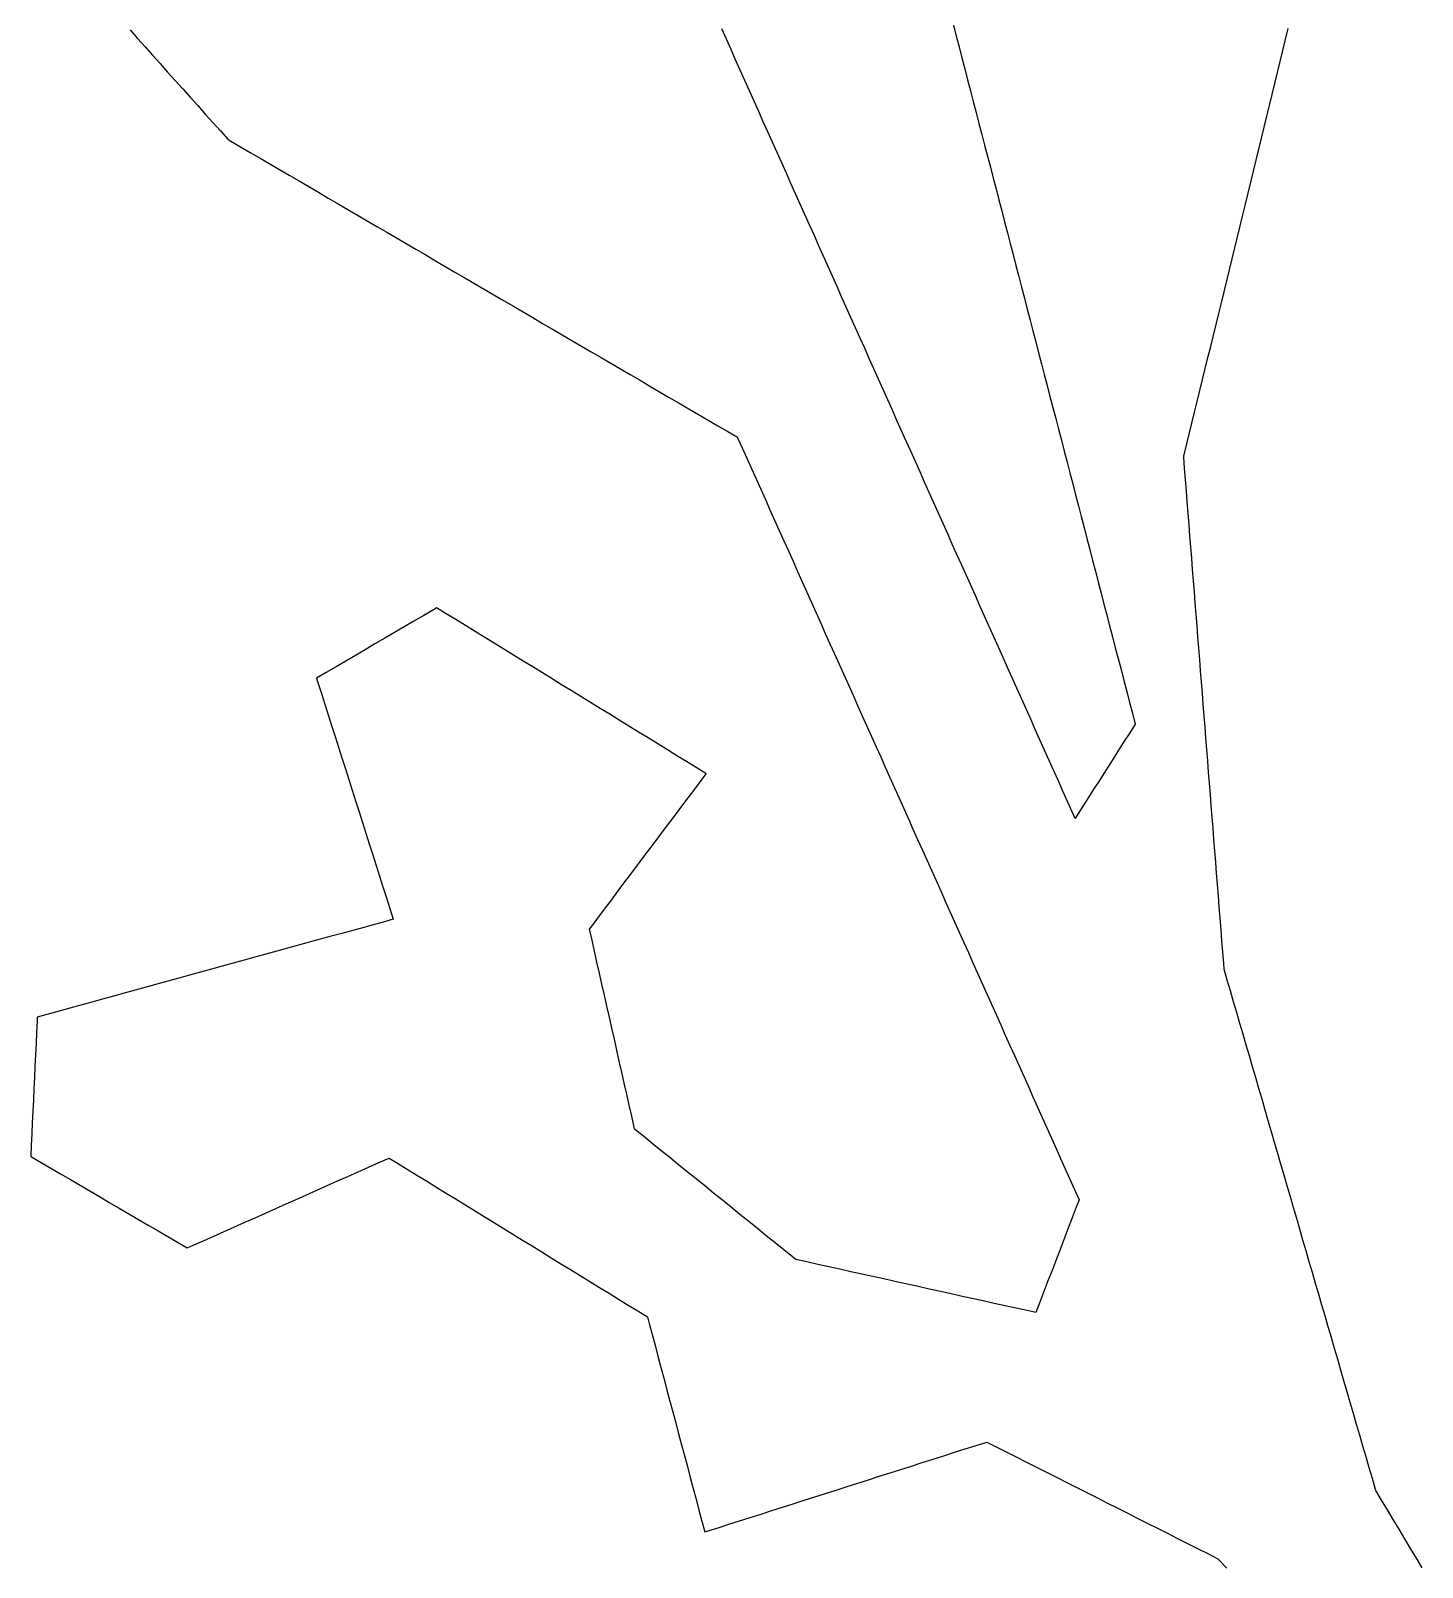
# Model space of a CAD drawing. Header units: millimetres. Extents: x 230 to 3347, y 514 to 5196.
# Drawn here: x 959.3 to 1082.6, y 4398.1 to 4534.2 of the extents above; entities that cross this region are included whole.
import ezdxf

# ---------------------------------------------------------------- set-up
doc = ezdxf.new("R2010")
doc.units = ezdxf.units.MM
doc.layers.add('ALL_ISLANDS', color=7, linetype='Continuous')
doc.layers.add('OUTLINE_ISLAND_01', color=7, linetype='Continuous')

msp = doc.modelspace()

# ---------------------------------------------------------------- linework, layer by layer
at = {"layer": 'ALL_ISLANDS'}
for points in [[(968.1101, 4534.2683), (968.7768, 4533.523), (969.4435, 4532.7777), (970.1102, 4532.0324), (970.7769, 4531.2871), (971.4436, 4530.5418), (972.1103, 4529.7964), (972.777, 4529.0511), (973.4437, 4528.3058), (974.1104, 4527.5605), (974.7772, 4526.8152), (975.4439, 4526.0698), (976.1106, 4525.3245), (976.7773, 4524.5792), (977.041, 4524.425), (977.9043, 4523.9202), (978.7675, 4523.4154), (979.6307, 4522.9106), (980.494, 4522.4058), (981.3572, 4521.901), (982.2205, 4521.3962), (983.0837, 4520.8914), (983.9469, 4520.3866), (984.8102, 4519.8819), (985.6734, 4519.3771), (986.5367, 4518.8723), (987.3999, 4518.3675), (988.2632, 4517.8627), (989.1264, 4517.3579), (989.9896, 4516.8531), (990.8529, 4516.3483), (991.7161, 4515.8435), (992.5794, 4515.3387), (993.4426, 4514.8339), (994.3058, 4514.3292), (995.1691, 4513.8244), (996.0323, 4513.3196), (996.8956, 4512.8148), (997.7588, 4512.31), (998.6221, 4511.8052), (999.4853, 4511.3004), (1000.3485, 4510.7956), (1001.2118, 4510.2908), (1002.075, 4509.786), (1002.9383, 4509.2812), (1003.8015, 4508.7765), (1004.6647, 4508.2717), (1005.528, 4507.7669), (1006.3912, 4507.2621), (1007.2545, 4506.7573), (1008.1177, 4506.2525), (1008.981, 4505.7477), (1009.8442, 4505.2429), (1010.7074, 4504.7381), (1011.5707, 4504.2333), (1012.4339, 4503.7286), (1013.2972, 4503.2238), (1014.1604, 4502.719), (1015.0237, 4502.2142), (1015.8869, 4501.7094), (1016.7501, 4501.2046), (1017.6134, 4500.6998), (1018.4766, 4500.195), (1019.3399, 4499.6902), (1020.2031, 4499.1854), (1021.0663, 4498.6806), (1021.9296, 4498.1759), (1021.9453, 4498.1408), (1022.3541, 4497.2282), (1022.763, 4496.3156), (1023.1718, 4495.403), (1023.5807, 4494.4904), (1023.9895, 4493.5778), (1024.3983, 4492.6652), (1024.8072, 4491.7526), (1025.216, 4490.84), (1025.6249, 4489.9274), (1026.0337, 4489.0148), (1026.4426, 4488.1022), (1026.8514, 4487.1896), (1027.2603, 4486.277), (1027.6691, 4485.3644), (1028.078, 4484.4518), (1028.4868, 4483.5392), (1028.8956, 4482.6266), (1029.3045, 4481.714), (1029.7133, 4480.8014), (1030.1222, 4479.8888), (1030.531, 4478.9762), (1030.9399, 4478.0636), (1031.3487, 4477.151), (1031.7576, 4476.2383), (1032.1664, 4475.3257), (1032.5752, 4474.4131), (1032.9841, 4473.5005), (1033.3929, 4472.5879), (1033.8018, 4471.6753), (1034.2106, 4470.7627), (1034.6195, 4469.8501), (1035.0283, 4468.9375), (1035.4372, 4468.0249), (1035.846, 4467.1123), (1036.2549, 4466.1997), (1036.6637, 4465.2871), (1037.0725, 4464.3745), (1037.4814, 4463.4619), (1037.8902, 4462.5493), (1038.2991, 4461.6367), (1038.7079, 4460.7241), (1039.1168, 4459.8115), (1039.5256, 4458.8989), (1039.9345, 4457.9863), (1040.3433, 4457.0737), (1040.7522, 4456.1611), (1041.161, 4455.2485), (1041.5698, 4454.3359), (1041.9787, 4453.4233), (1042.3875, 4452.5107), (1042.7964, 4451.598), (1043.2052, 4450.6854), (1043.6141, 4449.7728), (1044.0229, 4448.8602), (1044.4318, 4447.9476), (1044.8406, 4447.035), (1045.2495, 4446.1224), (1045.6583, 4445.2098), (1046.0671, 4444.2972), (1046.476, 4443.3846), (1046.8848, 4442.472), (1047.2937, 4441.5594), (1047.7025, 4440.6468), (1048.1114, 4439.7342), (1048.5202, 4438.8216), (1048.9291, 4437.909), (1049.3379, 4436.9964), (1049.7467, 4436.0838), (1050.1556, 4435.1712), (1050.5644, 4434.2586), (1050.9733, 4433.346), (1051.3821, 4432.4334), (1051.791, 4431.5208), (1052.1998, 4430.6082), (1051.9487, 4429.9539), (1051.5903, 4429.0204), (1051.232, 4428.0868), (1050.8736, 4427.1532), (1050.5152, 4426.2196), (1050.1569, 4425.286), (1049.7985, 4424.3524), (1049.4401, 4423.4189), (1049.0818, 4422.4853), (1048.7234, 4421.5517), (1048.365, 4420.6181), (1047.5905, 4420.7894), (1046.6141, 4421.0054), (1045.6377, 4421.2213), (1044.6613, 4421.4373), (1043.6849, 4421.6532), (1042.7085, 4421.8692), (1041.7321, 4422.0851), (1040.7557, 4422.3011), (1039.7793, 4422.517), (1038.8028, 4422.7329), (1037.8264, 4422.9489), (1036.85, 4423.1648), (1035.8736, 4423.3808), (1034.8972, 4423.5967), (1033.9208, 4423.8127), (1032.9444, 4424.0286), (1031.968, 4424.2446), (1030.9916, 4424.4605), (1030.0152, 4424.6765), (1029.0388, 4424.8924), (1028.0624, 4425.1084), (1027.086, 4425.3243), (1026.811, 4425.5469), (1026.0337, 4426.176), (1025.2563, 4426.8051), (1024.479, 4427.4342), (1023.7017, 4428.0633), (1022.9244, 4428.6924), (1022.1471, 4429.3215), (1021.3697, 4429.9506), (1020.5924, 4430.5797), (1019.8151, 4431.2088), (1019.0378, 4431.8379), (1018.2604, 4432.467), (1017.4831, 4433.0961), (1016.7058, 4433.7252), (1015.9285, 4434.3543), (1015.1511, 4434.9834), (1014.3738, 4435.6125), (1013.5965, 4436.2416), (1012.8192, 4436.8707), (1012.7807, 4437.0412), (1012.5608, 4438.0167), (1012.3409, 4438.9923), (1012.121, 4439.9678), (1011.901, 4440.9433), (1011.6811, 4441.9188), (1011.4612, 4442.8943), (1011.2413, 4443.8698), (1011.0213, 4444.8454), (1010.8014, 4445.8209), (1010.5815, 4446.7964), (1010.3616, 4447.7719), (1010.1416, 4448.7474), (1009.9217, 4449.7229), (1009.7018, 4450.6985), (1009.4819, 4451.674), (1009.2619, 4452.6495), (1009.042, 4453.625), (1008.8221, 4454.6005), (1008.9537, 4454.7758), (1009.5541, 4455.5755), (1010.1546, 4456.3751), (1010.755, 4457.1748), (1011.3555, 4457.9744), (1011.9559, 4458.7741), (1012.5564, 4459.5738), (1013.1568, 4460.3734), (1013.7573, 4461.1731), (1014.3577, 4461.9728), (1014.9582, 4462.7724), (1015.5586, 4463.5721), (1016.1591, 4464.3717), (1016.7595, 4465.1714), (1017.36, 4465.9711), (1017.9604, 4466.7707), (1018.5609, 4467.5704), (1019.1613, 4468.3701), (1019.1251, 4468.3923), (1018.2734, 4468.9163), (1017.4217, 4469.4403), (1016.5699, 4469.9643), (1015.7182, 4470.4883), (1014.8665, 4471.0122), (1014.0148, 4471.5362), (1013.163, 4472.0602), (1012.3113, 4472.5842), (1011.4596, 4473.1082), (1010.6078, 4473.6322), (1009.7561, 4474.1561), (1008.9044, 4474.6801), (1008.0526, 4475.2041), (1007.2009, 4475.7281), (1006.3492, 4476.2521), (1005.4975, 4476.776), (1004.6457, 4477.3), (1003.794, 4477.824), (1002.9423, 4478.348), (1002.0905, 4478.872), (1001.2388, 4479.396), (1000.3871, 4479.9199), (999.5354, 4480.4439), (998.6836, 4480.9679), (997.8319, 4481.4919), (996.9802, 4482.0159), (996.1284, 4482.5399), (995.2767, 4483.0638), (994.989, 4482.8952), (994.1264, 4482.3894), (993.2637, 4481.8836), (992.4011, 4481.3778), (991.5384, 4480.872), (990.6758, 4480.3662), (989.8131, 4479.8604), (988.9505, 4479.3546), (988.0878, 4478.8488), (987.2252, 4478.343), (986.3625, 4477.8372), (985.4998, 4477.3314), (984.6372, 4476.8256), (984.761, 4476.4363), (985.0641, 4475.4834), (985.3672, 4474.5304), (985.6704, 4473.5775), (985.9735, 4472.6245), (986.2766, 4471.6715), (986.5797, 4470.7186), (986.8828, 4469.7656), (987.1859, 4468.8127), (987.489, 4467.8597), (987.7921, 4466.9068), (988.0953, 4465.9538), (988.3984, 4465.0009), (988.7015, 4464.0479), (989.0046, 4463.0949), (989.3077, 4462.142), (989.6108, 4461.189), (989.9139, 4460.2361), (990.217, 4459.2831), (990.5201, 4458.3302), (990.8233, 4457.3772), (991.1264, 4456.4243), (991.4295, 4455.4713), (990.7455, 4455.2832), (989.7812, 4455.0181), (988.817, 4454.753), (987.8528, 4454.4879), (986.8886, 4454.2227), (985.9244, 4453.9576), (984.9602, 4453.6925), (983.9959, 4453.4274), (983.0317, 4453.1623), (982.0675, 4452.8971), (981.1033, 4452.632), (980.1391, 4452.3669), (979.1749, 4452.1018), (978.2107, 4451.8367), (977.2464, 4451.5715), (976.2822, 4451.3064), (975.318, 4451.0413), (974.3538, 4450.7762), (973.3896, 4450.5111), (972.4254, 4450.2459), (971.4611, 4449.9808), (970.4969, 4449.7157), (969.5327, 4449.4506), (968.5685, 4449.1855), (967.6043, 4448.9203), (966.6401, 4448.6552), (965.6759, 4448.3901), (964.7116, 4448.125), (963.7474, 4447.8599), (962.7832, 4447.5947), (961.819, 4447.3296), (960.8548, 4447.0645), (959.8906, 4446.7994), (959.874, 4446.4458), (959.8271, 4445.4469), (959.7802, 4444.448), (959.7333, 4443.4491), (959.6864, 4442.4502), (959.6396, 4441.4513), (959.5927, 4440.4524), (959.5458, 4439.4535), (959.4989, 4438.4546), (959.4521, 4437.4557), (959.4052, 4436.4568), (959.3583, 4435.4579), (959.3114, 4434.459), (959.3689, 4434.4254), (960.2321, 4433.9206), (961.0954, 4433.4158), (961.9586, 4432.911), (962.8219, 4432.4062), (963.6851, 4431.9015), (964.5484, 4431.3967), (965.4116, 4430.8919), (966.2749, 4430.3871), (967.1381, 4429.8823), (968.0014, 4429.3775), (968.8646, 4428.8727), (969.7278, 4428.368), (970.5911, 4427.8632), (971.4543, 4427.3584), (972.3176, 4426.8536), (973.1808, 4426.3488), (973.7089, 4426.584), (974.6224, 4426.9909), (975.5359, 4427.3978), (976.4494, 4427.8047), (977.3629, 4428.2115), (978.2764, 4428.6184), (979.1899, 4429.0253), (980.1033, 4429.4321), (981.0168, 4429.839), (981.9303, 4430.2459), (982.8438, 4430.6527), (983.7573, 4431.0596), (984.6708, 4431.4665), (985.5843, 4431.8734), (986.4977, 4432.2802), (987.4112, 4432.6871), (988.3247, 4433.094), (989.2382, 4433.5008), (990.1517, 4433.9077), (991.0652, 4434.3146), (991.8083, 4433.8575), (992.6601, 4433.3336), (993.5119, 4432.8097), (994.3637, 4432.2858), (995.2155, 4431.7619), (996.0672, 4431.238), (996.919, 4430.7141), (997.7708, 4430.1901), (998.6226, 4429.6662), (999.4743, 4429.1423), (1000.3261, 4428.6184), (1001.1779, 4428.0945), (1002.0297, 4427.5706), (1002.8815, 4427.0467), (1003.7332, 4426.5228), (1004.585, 4425.9989), (1005.4368, 4425.475), (1006.2886, 4424.9511), (1007.1403, 4424.4272), (1007.9921, 4423.9033), (1008.8439, 4423.3794), (1009.6957, 4422.8555), (1010.5475, 4422.3316), (1011.3992, 4421.8077), (1012.251, 4421.2838), (1013.1028, 4420.7599), (1013.9546, 4420.236), (1014.1399, 4419.5406), (1014.3975, 4418.5743), (1014.6551, 4417.6081), (1014.9126, 4416.6418), (1015.1702, 4415.6756), (1015.4278, 4414.7093), (1015.6854, 4413.743), (1015.9429, 4412.7768), (1016.2005, 4411.8105), (1016.4581, 4410.8443), (1016.7157, 4409.878), (1016.9732, 4408.9118), (1017.2308, 4407.9455), (1017.4884, 4406.9792), (1017.746, 4406.013), (1018.0035, 4405.0467), (1018.2611, 4404.0805), (1018.5187, 4403.1142), (1018.7762, 4402.1479), (1019.0338, 4401.1817), (1019.252, 4401.2512), (1020.2048, 4401.555), (1021.1575, 4401.8588), (1022.1102, 4402.1626), (1023.063, 4402.4663), (1024.0157, 4402.7701), (1024.9685, 4403.0739), (1025.9212, 4403.3777), (1026.874, 4403.6814), (1027.8267, 4403.9852), (1028.7795, 4404.289), (1029.7322, 4404.5928), (1030.6849, 4404.8965), (1031.6377, 4405.2003), (1032.5904, 4405.5041), (1033.5432, 4405.8078), (1034.4959, 4406.1116), (1035.4487, 4406.4154), (1036.4014, 4406.7192), (1037.3542, 4407.0229), (1038.3069, 4407.3267), (1039.2596, 4407.6305), (1040.2124, 4407.9343), (1041.1651, 4408.238), (1042.1179, 4408.5418), (1043.0706, 4408.8456), (1044.0234, 4409.1493), (1044.8519, 4408.7307), (1045.7444, 4408.2797), (1046.6369, 4407.8288), (1047.5295, 4407.3778), (1048.422, 4406.9268), (1049.3145, 4406.4758), (1050.2071, 4406.0248), (1051.0996, 4405.5739), (1051.9921, 4405.1229), (1052.8847, 4404.6719), (1053.7772, 4404.2209), (1054.6697, 4403.7699), (1055.5623, 4403.319), (1056.4548, 4402.868), (1057.3473, 4402.417), (1058.2399, 4401.966), (1059.1324, 4401.515), (1060.0249, 4401.064), (1060.9175, 4400.6131), (1061.81, 4400.1621), (1062.7025, 4399.7111), (1063.5951, 4399.2601), (1064.4876, 4398.8091), (1064.5839, 4398.7084), (1065.2747, 4397.9853)], [(1041.0624, 4534.6946), (1041.314, 4533.7267), (1041.5657, 4532.7589), (1041.8174, 4531.7911), (1042.0691, 4530.8233), (1042.3207, 4529.8555), (1042.5724, 4528.8877), (1042.8241, 4527.9199), (1043.0758, 4526.9521), (1043.3274, 4525.9842), (1043.5791, 4525.0164), (1043.8308, 4524.0486), (1044.0824, 4523.0808), (1044.3341, 4522.113), (1044.5858, 4521.1452), (1044.8375, 4520.1774), (1045.0891, 4519.2096), (1045.3408, 4518.2417), (1045.5925, 4517.2739), (1045.8442, 4516.3061), (1046.0958, 4515.3383), (1046.3475, 4514.3705), (1046.5992, 4513.4027), (1046.8509, 4512.4349), (1047.1025, 4511.4671), (1047.3542, 4510.4993), (1047.6059, 4509.5314), (1047.8576, 4508.5636), (1048.1092, 4507.5958), (1048.3609, 4506.628), (1048.6126, 4505.6602), (1048.8642, 4504.6924), (1049.1159, 4503.7246), (1049.3676, 4502.7568), (1049.6193, 4501.7889), (1049.8709, 4500.8211), (1050.1226, 4499.8533), (1050.3743, 4498.8855), (1050.626, 4497.9177), (1050.8776, 4496.9499), (1051.1293, 4495.9821), (1051.381, 4495.0143), (1051.6327, 4494.0464), (1051.8843, 4493.0786), (1052.136, 4492.1108), (1052.3877, 4491.143), (1052.6394, 4490.1752), (1052.891, 4489.2074), (1053.1427, 4488.2396), (1053.3944, 4487.2718), (1053.646, 4486.3039), (1053.8977, 4485.3361), (1054.1494, 4484.3683), (1054.4011, 4483.4005), (1054.6527, 4482.4327), (1054.9044, 4481.4649), (1055.1561, 4480.4971), (1055.4078, 4479.5293), (1055.6594, 4478.5615), (1055.9111, 4477.5936), (1056.1628, 4476.6258), (1056.4145, 4475.658), (1056.6661, 4474.6902), (1056.9178, 4473.7224), (1057.1695, 4472.7546), (1056.6827, 4471.9909), (1056.1451, 4471.1477), (1055.6076, 4470.3044), (1055.07, 4469.4612), (1054.5325, 4468.6179), (1053.995, 4467.7747), (1053.4574, 4466.9315), (1052.9199, 4466.0882), (1052.3823, 4465.245), (1051.8448, 4464.4018), (1051.5841, 4464.9843), (1051.1757, 4465.8971), (1050.7672, 4466.8099), (1050.3587, 4467.7226), (1049.9503, 4468.6354), (1049.5418, 4469.5482), (1049.1334, 4470.461), (1048.7249, 4471.3737), (1048.3165, 4472.2865), (1047.908, 4473.1993), (1047.4996, 4474.1121), (1047.0911, 4475.0249), (1046.6827, 4475.9376), (1046.2742, 4476.8504), (1045.8657, 4477.7632), (1045.4573, 4478.676), (1045.0488, 4479.5888), (1044.6404, 4480.5015), (1044.2319, 4481.4143), (1043.8235, 4482.3271), (1043.415, 4483.2399), (1043.0066, 4484.1527), (1042.5981, 4485.0654), (1042.1897, 4485.9782), (1041.7812, 4486.891), (1041.3727, 4487.8038), (1040.9643, 4488.7165), (1040.5558, 4489.6293), (1040.1474, 4490.5421), (1039.7389, 4491.4549), (1039.3305, 4492.3677), (1038.922, 4493.2804), (1038.5136, 4494.1932), (1038.1051, 4495.106), (1037.6966, 4496.0188), (1037.2882, 4496.9316), (1036.8797, 4497.8443), (1036.4713, 4498.7571), (1036.0628, 4499.6699), (1035.6544, 4500.5827), (1035.2459, 4501.4954), (1034.8375, 4502.4082), (1034.429, 4503.321), (1034.0206, 4504.2338), (1033.6121, 4505.1466), (1033.2036, 4506.0593), (1032.7952, 4506.9721), (1032.3867, 4507.8849), (1031.9783, 4508.7977), (1031.5698, 4509.7105), (1031.1614, 4510.6232), (1030.7529, 4511.536), (1030.3445, 4512.4488), (1029.936, 4513.3616), (1029.5276, 4514.2743), (1029.1191, 4515.1871), (1028.7106, 4516.0999), (1028.3022, 4517.0127), (1027.8937, 4517.9255), (1027.4853, 4518.8382), (1027.0768, 4519.751), (1026.6684, 4520.6638), (1026.2599, 4521.5766), (1025.8515, 4522.4894), (1025.443, 4523.4021), (1025.0346, 4524.3149), (1024.6261, 4525.2277), (1024.2176, 4526.1405), (1023.8092, 4527.0532), (1023.4007, 4527.966), (1022.9923, 4528.8788), (1022.5838, 4529.7916), (1022.1754, 4530.7044), (1021.7669, 4531.6171), (1021.3585, 4532.5299), (1020.95, 4533.4427), (1020.5416, 4534.3555)], [(1082.6037, 4398.0065), (1082.0892, 4398.864), (1081.5747, 4399.7214), (1081.0602, 4400.5789), (1080.5457, 4401.4364), (1080.0312, 4402.2939), (1079.5167, 4403.1514), (1079.0022, 4404.0089), (1078.4877, 4404.8664), (1078.4615, 4404.9562), (1078.1822, 4405.9164), (1077.9028, 4406.8766), (1077.6234, 4407.8368), (1077.3441, 4408.7969), (1077.0647, 4409.7571), (1076.7853, 4410.7173), (1076.506, 4411.6775), (1076.2266, 4412.6377), (1075.9472, 4413.5979), (1075.6679, 4414.5581), (1075.3885, 4415.5182), (1075.1091, 4416.4784), (1074.8298, 4417.4386), (1074.5504, 4418.3988), (1074.271, 4419.359), (1073.9917, 4420.3192), (1073.7123, 4421.2793), (1073.4329, 4422.2395), (1073.1536, 4423.1997), (1072.8742, 4424.1599), (1072.5948, 4425.1201), (1072.3155, 4426.0803), (1072.0361, 4427.0404), (1071.7567, 4428.0006), (1071.4774, 4428.9608), (1071.198, 4429.921), (1070.9186, 4430.8812), (1070.6392, 4431.8414), (1070.3599, 4432.8016), (1070.0805, 4433.7617), (1069.8011, 4434.7219), (1069.5218, 4435.6821), (1069.2424, 4436.6423), (1068.963, 4437.6025), (1068.6837, 4438.5627), (1068.4043, 4439.5228), (1068.1249, 4440.483), (1067.8456, 4441.4432), (1067.5662, 4442.4034), (1067.2868, 4443.3636), (1067.0075, 4444.3238), (1066.7281, 4445.284), (1066.4487, 4446.2441), (1066.1694, 4447.2043), (1065.89, 4448.1645), (1065.6106, 4449.1247), (1065.3313, 4450.0849), (1065.0519, 4451.0451), (1065.0104, 4451.5706), (1064.9316, 4452.5675), (1064.8528, 4453.5644), (1064.774, 4454.5613), (1064.6953, 4455.5582), (1064.6165, 4456.5551), (1064.5377, 4457.552), (1064.4589, 4458.5489), (1064.3802, 4459.5458), (1064.3014, 4460.5427), (1064.2226, 4461.5395), (1064.1438, 4462.5364), (1064.065, 4463.5333), (1063.9863, 4464.5302), (1063.9075, 4465.5271), (1063.8287, 4466.524), (1063.7499, 4467.5209), (1063.6712, 4468.5178), (1063.5924, 4469.5147), (1063.5136, 4470.5116), (1063.4348, 4471.5085), (1063.3561, 4472.5054), (1063.2773, 4473.5023), (1063.1985, 4474.4991), (1063.1197, 4475.496), (1063.041, 4476.4929), (1062.9622, 4477.4898), (1062.8834, 4478.4867), (1062.8046, 4479.4836), (1062.7259, 4480.4805), (1062.6471, 4481.4774), (1062.5683, 4482.4743), (1062.4895, 4483.4712), (1062.4107, 4484.4681), (1062.332, 4485.465), (1062.2532, 4486.4619), (1062.1744, 4487.4587), (1062.0956, 4488.4556), (1062.0169, 4489.4525), (1061.9381, 4490.4494), (1061.8593, 4491.4463), (1061.7805, 4492.4432), (1061.7018, 4493.4401), (1061.623, 4494.437), (1061.5442, 4495.4339), (1061.4654, 4496.4308), (1061.4829, 4496.5022), (1061.7201, 4497.4736), (1061.9574, 4498.445), (1062.1946, 4499.4165), (1062.4319, 4500.3879), (1062.6692, 4501.3594), (1062.9064, 4502.3308), (1063.1437, 4503.3023), (1063.3809, 4504.2737), (1063.6182, 4505.2452), (1063.8555, 4506.2166), (1064.0927, 4507.1881), (1064.33, 4508.1595), (1064.5672, 4509.131), (1064.8045, 4510.1024), (1065.0418, 4511.0738), (1065.279, 4512.0453), (1065.5163, 4513.0167), (1065.7535, 4513.9882), (1065.9908, 4514.9596), (1066.228, 4515.9311), (1066.4653, 4516.9025), (1066.7026, 4517.874), (1066.9398, 4518.8454), (1067.1771, 4519.8169), (1067.4143, 4520.7883), (1067.6516, 4521.7598), (1067.8889, 4522.7312), (1068.1261, 4523.7026), (1068.3634, 4524.6741), (1068.6006, 4525.6455), (1068.8379, 4526.617), (1069.0752, 4527.5884), (1069.3124, 4528.5599), (1069.5497, 4529.5313), (1069.7869, 4530.5028), (1070.0242, 4531.4742), (1070.2615, 4532.4457), (1070.4987, 4533.4171), (1070.736, 4534.3886)]]:
    msp.add_lwpolyline(points, dxfattribs=at)
at = {"layer": 'OUTLINE_ISLAND_01'}
for points in [[(968.1101, 4534.2683), (968.7768, 4533.523), (969.4435, 4532.7777), (970.1102, 4532.0324), (970.7769, 4531.2871), (971.4436, 4530.5418), (972.1103, 4529.7964), (972.777, 4529.0511), (973.4437, 4528.3058), (974.1104, 4527.5605), (974.7772, 4526.8152), (975.4439, 4526.0698), (976.1106, 4525.3245), (976.7773, 4524.5792), (977.041, 4524.425), (977.9043, 4523.9202), (978.7675, 4523.4154), (979.6307, 4522.9106), (980.494, 4522.4058), (981.3572, 4521.901), (982.2205, 4521.3962), (983.0837, 4520.8914), (983.9469, 4520.3866), (984.8102, 4519.8819), (985.6734, 4519.3771), (986.5367, 4518.8723), (987.3999, 4518.3675), (988.2632, 4517.8627), (989.1264, 4517.3579), (989.9896, 4516.8531), (990.8529, 4516.3483), (991.7161, 4515.8435), (992.5794, 4515.3387), (993.4426, 4514.8339), (994.3058, 4514.3292), (995.1691, 4513.8244), (996.0323, 4513.3196), (996.8956, 4512.8148), (997.7588, 4512.31), (998.6221, 4511.8052), (999.4853, 4511.3004), (1000.3485, 4510.7956), (1001.2118, 4510.2908), (1002.075, 4509.786), (1002.9383, 4509.2812), (1003.8015, 4508.7765), (1004.6647, 4508.2717), (1005.528, 4507.7669), (1006.3912, 4507.2621), (1007.2545, 4506.7573), (1008.1177, 4506.2525), (1008.981, 4505.7477), (1009.8442, 4505.2429), (1010.7074, 4504.7381), (1011.5707, 4504.2333), (1012.4339, 4503.7286), (1013.2972, 4503.2238), (1014.1604, 4502.719), (1015.0237, 4502.2142), (1015.8869, 4501.7094), (1016.7501, 4501.2046), (1017.6134, 4500.6998), (1018.4766, 4500.195), (1019.3399, 4499.6902), (1020.2031, 4499.1854), (1021.0663, 4498.6806), (1021.9296, 4498.1759), (1021.9453, 4498.1408), (1022.3541, 4497.2282), (1022.763, 4496.3156), (1023.1718, 4495.403), (1023.5807, 4494.4904), (1023.9895, 4493.5778), (1024.3983, 4492.6652), (1024.8072, 4491.7526), (1025.216, 4490.84), (1025.6249, 4489.9274), (1026.0337, 4489.0148), (1026.4426, 4488.1022), (1026.8514, 4487.1896), (1027.2603, 4486.277), (1027.6691, 4485.3644), (1028.078, 4484.4518), (1028.4868, 4483.5392), (1028.8956, 4482.6266), (1029.3045, 4481.714), (1029.7133, 4480.8014), (1030.1222, 4479.8888), (1030.531, 4478.9762), (1030.9399, 4478.0636), (1031.3487, 4477.151), (1031.7576, 4476.2383), (1032.1664, 4475.3257), (1032.5752, 4474.4131), (1032.9841, 4473.5005), (1033.3929, 4472.5879), (1033.8018, 4471.6753), (1034.2106, 4470.7627), (1034.6195, 4469.8501), (1035.0283, 4468.9375), (1035.4372, 4468.0249), (1035.846, 4467.1123), (1036.2549, 4466.1997), (1036.6637, 4465.2871), (1037.0725, 4464.3745), (1037.4814, 4463.4619), (1037.8902, 4462.5493), (1038.2991, 4461.6367), (1038.7079, 4460.7241), (1039.1168, 4459.8115), (1039.5256, 4458.8989), (1039.9345, 4457.9863), (1040.3433, 4457.0737), (1040.7522, 4456.1611), (1041.161, 4455.2485), (1041.5698, 4454.3359), (1041.9787, 4453.4233), (1042.3875, 4452.5107), (1042.7964, 4451.598), (1043.2052, 4450.6854), (1043.6141, 4449.7728), (1044.0229, 4448.8602), (1044.4318, 4447.9476), (1044.8406, 4447.035), (1045.2495, 4446.1224), (1045.6583, 4445.2098), (1046.0671, 4444.2972), (1046.476, 4443.3846), (1046.8848, 4442.472), (1047.2937, 4441.5594), (1047.7025, 4440.6468), (1048.1114, 4439.7342), (1048.5202, 4438.8216), (1048.9291, 4437.909), (1049.3379, 4436.9964), (1049.7467, 4436.0838), (1050.1556, 4435.1712), (1050.5644, 4434.2586), (1050.9733, 4433.346), (1051.3821, 4432.4334), (1051.791, 4431.5208), (1052.1998, 4430.6082), (1051.9487, 4429.9539), (1051.5903, 4429.0204), (1051.232, 4428.0868), (1050.8736, 4427.1532), (1050.5152, 4426.2196), (1050.1569, 4425.286), (1049.7985, 4424.3524), (1049.4401, 4423.4189), (1049.0818, 4422.4853), (1048.7234, 4421.5517), (1048.365, 4420.6181), (1047.5905, 4420.7894), (1046.6141, 4421.0054), (1045.6377, 4421.2213), (1044.6613, 4421.4373), (1043.6849, 4421.6532), (1042.7085, 4421.8692), (1041.7321, 4422.0851), (1040.7557, 4422.3011), (1039.7793, 4422.517), (1038.8028, 4422.7329), (1037.8264, 4422.9489), (1036.85, 4423.1648), (1035.8736, 4423.3808), (1034.8972, 4423.5967), (1033.9208, 4423.8127), (1032.9444, 4424.0286), (1031.968, 4424.2446), (1030.9916, 4424.4605), (1030.0152, 4424.6765), (1029.0388, 4424.8924), (1028.0624, 4425.1084), (1027.086, 4425.3243), (1026.811, 4425.5469), (1026.0337, 4426.176), (1025.2563, 4426.8051), (1024.479, 4427.4342), (1023.7017, 4428.0633), (1022.9244, 4428.6924), (1022.1471, 4429.3215), (1021.3697, 4429.9506), (1020.5924, 4430.5797), (1019.8151, 4431.2088), (1019.0378, 4431.8379), (1018.2604, 4432.467), (1017.4831, 4433.0961), (1016.7058, 4433.7252), (1015.9285, 4434.3543), (1015.1511, 4434.9834), (1014.3738, 4435.6125), (1013.5965, 4436.2416), (1012.8192, 4436.8707), (1012.7807, 4437.0412), (1012.5608, 4438.0167), (1012.3409, 4438.9923), (1012.121, 4439.9678), (1011.901, 4440.9433), (1011.6811, 4441.9188), (1011.4612, 4442.8943), (1011.2413, 4443.8698), (1011.0213, 4444.8454), (1010.8014, 4445.8209), (1010.5815, 4446.7964), (1010.3616, 4447.7719), (1010.1416, 4448.7474), (1009.9217, 4449.7229), (1009.7018, 4450.6985), (1009.4819, 4451.674), (1009.2619, 4452.6495), (1009.042, 4453.625), (1008.8221, 4454.6005), (1008.9537, 4454.7758), (1009.5541, 4455.5755), (1010.1546, 4456.3751), (1010.755, 4457.1748), (1011.3555, 4457.9744), (1011.9559, 4458.7741), (1012.5564, 4459.5738), (1013.1568, 4460.3734), (1013.7573, 4461.1731), (1014.3577, 4461.9728), (1014.9582, 4462.7724), (1015.5586, 4463.5721), (1016.1591, 4464.3717), (1016.7595, 4465.1714), (1017.36, 4465.9711), (1017.9604, 4466.7707), (1018.5609, 4467.5704), (1019.1613, 4468.3701), (1019.1251, 4468.3923), (1018.2734, 4468.9163), (1017.4217, 4469.4403), (1016.5699, 4469.9643), (1015.7182, 4470.4883), (1014.8665, 4471.0122), (1014.0148, 4471.5362), (1013.163, 4472.0602), (1012.3113, 4472.5842), (1011.4596, 4473.1082), (1010.6078, 4473.6322), (1009.7561, 4474.1561), (1008.9044, 4474.6801), (1008.0526, 4475.2041), (1007.2009, 4475.7281), (1006.3492, 4476.2521), (1005.4975, 4476.776), (1004.6457, 4477.3), (1003.794, 4477.824), (1002.9423, 4478.348), (1002.0905, 4478.872), (1001.2388, 4479.396), (1000.3871, 4479.9199), (999.5354, 4480.4439), (998.6836, 4480.9679), (997.8319, 4481.4919), (996.9802, 4482.0159), (996.1284, 4482.5399), (995.2767, 4483.0638), (994.989, 4482.8952), (994.1264, 4482.3894), (993.2637, 4481.8836), (992.4011, 4481.3778), (991.5384, 4480.872), (990.6758, 4480.3662), (989.8131, 4479.8604), (988.9505, 4479.3546), (988.0878, 4478.8488), (987.2252, 4478.343), (986.3625, 4477.8372), (985.4998, 4477.3314), (984.6372, 4476.8256), (984.761, 4476.4363), (985.0641, 4475.4834), (985.3672, 4474.5304), (985.6704, 4473.5775), (985.9735, 4472.6245), (986.2766, 4471.6715), (986.5797, 4470.7186), (986.8828, 4469.7656), (987.1859, 4468.8127), (987.489, 4467.8597), (987.7921, 4466.9068), (988.0953, 4465.9538), (988.3984, 4465.0009), (988.7015, 4464.0479), (989.0046, 4463.0949), (989.3077, 4462.142), (989.6108, 4461.189), (989.9139, 4460.2361), (990.217, 4459.2831), (990.5201, 4458.3302), (990.8233, 4457.3772), (991.1264, 4456.4243), (991.4295, 4455.4713), (990.7455, 4455.2832), (989.7812, 4455.0181), (988.817, 4454.753), (987.8528, 4454.4879), (986.8886, 4454.2227), (985.9244, 4453.9576), (984.9602, 4453.6925), (983.9959, 4453.4274), (983.0317, 4453.1623), (982.0675, 4452.8971), (981.1033, 4452.632), (980.1391, 4452.3669), (979.1749, 4452.1018), (978.2107, 4451.8367), (977.2464, 4451.5715), (976.2822, 4451.3064), (975.318, 4451.0413), (974.3538, 4450.7762), (973.3896, 4450.5111), (972.4254, 4450.2459), (971.4611, 4449.9808), (970.4969, 4449.7157), (969.5327, 4449.4506), (968.5685, 4449.1855), (967.6043, 4448.9203), (966.6401, 4448.6552), (965.6759, 4448.3901), (964.7116, 4448.125), (963.7474, 4447.8599), (962.7832, 4447.5947), (961.819, 4447.3296), (960.8548, 4447.0645), (959.8906, 4446.7994), (959.874, 4446.4458), (959.8271, 4445.4469), (959.7802, 4444.448), (959.7333, 4443.4491), (959.6864, 4442.4502), (959.6396, 4441.4513), (959.5927, 4440.4524), (959.5458, 4439.4535), (959.4989, 4438.4546), (959.4521, 4437.4557), (959.4052, 4436.4568), (959.3583, 4435.4579), (959.3114, 4434.459), (959.3689, 4434.4254), (960.2321, 4433.9206), (961.0954, 4433.4158), (961.9586, 4432.911), (962.8219, 4432.4062), (963.6851, 4431.9015), (964.5484, 4431.3967), (965.4116, 4430.8919), (966.2749, 4430.3871), (967.1381, 4429.8823), (968.0014, 4429.3775), (968.8646, 4428.8727), (969.7278, 4428.368), (970.5911, 4427.8632), (971.4543, 4427.3584), (972.3176, 4426.8536), (973.1808, 4426.3488), (973.7089, 4426.584), (974.6224, 4426.9909), (975.5359, 4427.3978), (976.4494, 4427.8047), (977.3629, 4428.2115), (978.2764, 4428.6184), (979.1899, 4429.0253), (980.1033, 4429.4321), (981.0168, 4429.839), (981.9303, 4430.2459), (982.8438, 4430.6527), (983.7573, 4431.0596), (984.6708, 4431.4665), (985.5843, 4431.8734), (986.4977, 4432.2802), (987.4112, 4432.6871), (988.3247, 4433.094), (989.2382, 4433.5008), (990.1517, 4433.9077), (991.0652, 4434.3146), (991.8083, 4433.8575), (992.6601, 4433.3336), (993.5119, 4432.8097), (994.3637, 4432.2858), (995.2155, 4431.7619), (996.0672, 4431.238), (996.919, 4430.7141), (997.7708, 4430.1901), (998.6226, 4429.6662), (999.4743, 4429.1423), (1000.3261, 4428.6184), (1001.1779, 4428.0945), (1002.0297, 4427.5706), (1002.8815, 4427.0467), (1003.7332, 4426.5228), (1004.585, 4425.9989), (1005.4368, 4425.475), (1006.2886, 4424.9511), (1007.1403, 4424.4272), (1007.9921, 4423.9033), (1008.8439, 4423.3794), (1009.6957, 4422.8555), (1010.5475, 4422.3316), (1011.3992, 4421.8077), (1012.251, 4421.2838), (1013.1028, 4420.7599), (1013.9546, 4420.236), (1014.1399, 4419.5406), (1014.3975, 4418.5743), (1014.6551, 4417.6081), (1014.9126, 4416.6418), (1015.1702, 4415.6756), (1015.4278, 4414.7093), (1015.6854, 4413.743), (1015.9429, 4412.7768), (1016.2005, 4411.8105), (1016.4581, 4410.8443), (1016.7157, 4409.878), (1016.9732, 4408.9118), (1017.2308, 4407.9455), (1017.4884, 4406.9792), (1017.746, 4406.013), (1018.0035, 4405.0467), (1018.2611, 4404.0805), (1018.5187, 4403.1142), (1018.7762, 4402.1479), (1019.0338, 4401.1817), (1019.252, 4401.2512), (1020.2048, 4401.555), (1021.1575, 4401.8588), (1022.1102, 4402.1626), (1023.063, 4402.4663), (1024.0157, 4402.7701), (1024.9685, 4403.0739), (1025.9212, 4403.3777), (1026.874, 4403.6814), (1027.8267, 4403.9852), (1028.7795, 4404.289), (1029.7322, 4404.5928), (1030.6849, 4404.8965), (1031.6377, 4405.2003), (1032.5904, 4405.5041), (1033.5432, 4405.8078), (1034.4959, 4406.1116), (1035.4487, 4406.4154), (1036.4014, 4406.7192), (1037.3542, 4407.0229), (1038.3069, 4407.3267), (1039.2596, 4407.6305), (1040.2124, 4407.9343), (1041.1651, 4408.238), (1042.1179, 4408.5418), (1043.0706, 4408.8456), (1044.0234, 4409.1493), (1044.8519, 4408.7307), (1045.7444, 4408.2797), (1046.6369, 4407.8288), (1047.5295, 4407.3778), (1048.422, 4406.9268), (1049.3145, 4406.4758), (1050.2071, 4406.0248), (1051.0996, 4405.5739), (1051.9921, 4405.1229), (1052.8847, 4404.6719), (1053.7772, 4404.2209), (1054.6697, 4403.7699), (1055.5623, 4403.319), (1056.4548, 4402.868), (1057.3473, 4402.417), (1058.2399, 4401.966), (1059.1324, 4401.515), (1060.0249, 4401.064), (1060.9175, 4400.6131), (1061.81, 4400.1621), (1062.7025, 4399.7111), (1063.5951, 4399.2601), (1064.4876, 4398.8091), (1064.5839, 4398.7084), (1065.2747, 4397.9853)], [(1041.0624, 4534.6946), (1041.314, 4533.7267), (1041.5657, 4532.7589), (1041.8174, 4531.7911), (1042.0691, 4530.8233), (1042.3207, 4529.8555), (1042.5724, 4528.8877), (1042.8241, 4527.9199), (1043.0758, 4526.9521), (1043.3274, 4525.9842), (1043.5791, 4525.0164), (1043.8308, 4524.0486), (1044.0824, 4523.0808), (1044.3341, 4522.113), (1044.5858, 4521.1452), (1044.8375, 4520.1774), (1045.0891, 4519.2096), (1045.3408, 4518.2417), (1045.5925, 4517.2739), (1045.8442, 4516.3061), (1046.0958, 4515.3383), (1046.3475, 4514.3705), (1046.5992, 4513.4027), (1046.8509, 4512.4349), (1047.1025, 4511.4671), (1047.3542, 4510.4993), (1047.6059, 4509.5314), (1047.8576, 4508.5636), (1048.1092, 4507.5958), (1048.3609, 4506.628), (1048.6126, 4505.6602), (1048.8642, 4504.6924), (1049.1159, 4503.7246), (1049.3676, 4502.7568), (1049.6193, 4501.7889), (1049.8709, 4500.8211), (1050.1226, 4499.8533), (1050.3743, 4498.8855), (1050.626, 4497.9177), (1050.8776, 4496.9499), (1051.1293, 4495.9821), (1051.381, 4495.0143), (1051.6327, 4494.0464), (1051.8843, 4493.0786), (1052.136, 4492.1108), (1052.3877, 4491.143), (1052.6394, 4490.1752), (1052.891, 4489.2074), (1053.1427, 4488.2396), (1053.3944, 4487.2718), (1053.646, 4486.3039), (1053.8977, 4485.3361), (1054.1494, 4484.3683), (1054.4011, 4483.4005), (1054.6527, 4482.4327), (1054.9044, 4481.4649), (1055.1561, 4480.4971), (1055.4078, 4479.5293), (1055.6594, 4478.5615), (1055.9111, 4477.5936), (1056.1628, 4476.6258), (1056.4145, 4475.658), (1056.6661, 4474.6902), (1056.9178, 4473.7224), (1057.1695, 4472.7546), (1056.6827, 4471.9909), (1056.1451, 4471.1477), (1055.6076, 4470.3044), (1055.07, 4469.4612), (1054.5325, 4468.6179), (1053.995, 4467.7747), (1053.4574, 4466.9315), (1052.9199, 4466.0882), (1052.3823, 4465.245), (1051.8448, 4464.4018), (1051.5841, 4464.9843), (1051.1757, 4465.8971), (1050.7672, 4466.8099), (1050.3587, 4467.7226), (1049.9503, 4468.6354), (1049.5418, 4469.5482), (1049.1334, 4470.461), (1048.7249, 4471.3737), (1048.3165, 4472.2865), (1047.908, 4473.1993), (1047.4996, 4474.1121), (1047.0911, 4475.0249), (1046.6827, 4475.9376), (1046.2742, 4476.8504), (1045.8657, 4477.7632), (1045.4573, 4478.676), (1045.0488, 4479.5888), (1044.6404, 4480.5015), (1044.2319, 4481.4143), (1043.8235, 4482.3271), (1043.415, 4483.2399), (1043.0066, 4484.1527), (1042.5981, 4485.0654), (1042.1897, 4485.9782), (1041.7812, 4486.891), (1041.3727, 4487.8038), (1040.9643, 4488.7165), (1040.5558, 4489.6293), (1040.1474, 4490.5421), (1039.7389, 4491.4549), (1039.3305, 4492.3677), (1038.922, 4493.2804), (1038.5136, 4494.1932), (1038.1051, 4495.106), (1037.6966, 4496.0188), (1037.2882, 4496.9316), (1036.8797, 4497.8443), (1036.4713, 4498.7571), (1036.0628, 4499.6699), (1035.6544, 4500.5827), (1035.2459, 4501.4954), (1034.8375, 4502.4082), (1034.429, 4503.321), (1034.0206, 4504.2338), (1033.6121, 4505.1466), (1033.2036, 4506.0593), (1032.7952, 4506.9721), (1032.3867, 4507.8849), (1031.9783, 4508.7977), (1031.5698, 4509.7105), (1031.1614, 4510.6232), (1030.7529, 4511.536), (1030.3445, 4512.4488), (1029.936, 4513.3616), (1029.5276, 4514.2743), (1029.1191, 4515.1871), (1028.7106, 4516.0999), (1028.3022, 4517.0127), (1027.8937, 4517.9255), (1027.4853, 4518.8382), (1027.0768, 4519.751), (1026.6684, 4520.6638), (1026.2599, 4521.5766), (1025.8515, 4522.4894), (1025.443, 4523.4021), (1025.0346, 4524.3149), (1024.6261, 4525.2277), (1024.2176, 4526.1405), (1023.8092, 4527.0532), (1023.4007, 4527.966), (1022.9923, 4528.8788), (1022.5838, 4529.7916), (1022.1754, 4530.7044), (1021.7669, 4531.6171), (1021.3585, 4532.5299), (1020.95, 4533.4427), (1020.5416, 4534.3555)], [(1082.6037, 4398.0065), (1082.0892, 4398.864), (1081.5747, 4399.7214), (1081.0602, 4400.5789), (1080.5457, 4401.4364), (1080.0312, 4402.2939), (1079.5167, 4403.1514), (1079.0022, 4404.0089), (1078.4877, 4404.8664), (1078.4615, 4404.9562), (1078.1822, 4405.9164), (1077.9028, 4406.8766), (1077.6234, 4407.8368), (1077.3441, 4408.7969), (1077.0647, 4409.7571), (1076.7853, 4410.7173), (1076.506, 4411.6775), (1076.2266, 4412.6377), (1075.9472, 4413.5979), (1075.6679, 4414.5581), (1075.3885, 4415.5182), (1075.1091, 4416.4784), (1074.8298, 4417.4386), (1074.5504, 4418.3988), (1074.271, 4419.359), (1073.9917, 4420.3192), (1073.7123, 4421.2793), (1073.4329, 4422.2395), (1073.1536, 4423.1997), (1072.8742, 4424.1599), (1072.5948, 4425.1201), (1072.3155, 4426.0803), (1072.0361, 4427.0404), (1071.7567, 4428.0006), (1071.4774, 4428.9608), (1071.198, 4429.921), (1070.9186, 4430.8812), (1070.6392, 4431.8414), (1070.3599, 4432.8016), (1070.0805, 4433.7617), (1069.8011, 4434.7219), (1069.5218, 4435.6821), (1069.2424, 4436.6423), (1068.963, 4437.6025), (1068.6837, 4438.5627), (1068.4043, 4439.5228), (1068.1249, 4440.483), (1067.8456, 4441.4432), (1067.5662, 4442.4034), (1067.2868, 4443.3636), (1067.0075, 4444.3238), (1066.7281, 4445.284), (1066.4487, 4446.2441), (1066.1694, 4447.2043), (1065.89, 4448.1645), (1065.6106, 4449.1247), (1065.3313, 4450.0849), (1065.0519, 4451.0451), (1065.0104, 4451.5706), (1064.9316, 4452.5675), (1064.8528, 4453.5644), (1064.774, 4454.5613), (1064.6953, 4455.5582), (1064.6165, 4456.5551), (1064.5377, 4457.552), (1064.4589, 4458.5489), (1064.3802, 4459.5458), (1064.3014, 4460.5427), (1064.2226, 4461.5395), (1064.1438, 4462.5364), (1064.065, 4463.5333), (1063.9863, 4464.5302), (1063.9075, 4465.5271), (1063.8287, 4466.524), (1063.7499, 4467.5209), (1063.6712, 4468.5178), (1063.5924, 4469.5147), (1063.5136, 4470.5116), (1063.4348, 4471.5085), (1063.3561, 4472.5054), (1063.2773, 4473.5023), (1063.1985, 4474.4991), (1063.1197, 4475.496), (1063.041, 4476.4929), (1062.9622, 4477.4898), (1062.8834, 4478.4867), (1062.8046, 4479.4836), (1062.7259, 4480.4805), (1062.6471, 4481.4774), (1062.5683, 4482.4743), (1062.4895, 4483.4712), (1062.4107, 4484.4681), (1062.332, 4485.465), (1062.2532, 4486.4619), (1062.1744, 4487.4587), (1062.0956, 4488.4556), (1062.0169, 4489.4525), (1061.9381, 4490.4494), (1061.8593, 4491.4463), (1061.7805, 4492.4432), (1061.7018, 4493.4401), (1061.623, 4494.437), (1061.5442, 4495.4339), (1061.4654, 4496.4308), (1061.4829, 4496.5022), (1061.7201, 4497.4736), (1061.9574, 4498.445), (1062.1946, 4499.4165), (1062.4319, 4500.3879), (1062.6692, 4501.3594), (1062.9064, 4502.3308), (1063.1437, 4503.3023), (1063.3809, 4504.2737), (1063.6182, 4505.2452), (1063.8555, 4506.2166), (1064.0927, 4507.1881), (1064.33, 4508.1595), (1064.5672, 4509.131), (1064.8045, 4510.1024), (1065.0418, 4511.0738), (1065.279, 4512.0453), (1065.5163, 4513.0167), (1065.7535, 4513.9882), (1065.9908, 4514.9596), (1066.228, 4515.9311), (1066.4653, 4516.9025), (1066.7026, 4517.874), (1066.9398, 4518.8454), (1067.1771, 4519.8169), (1067.4143, 4520.7883), (1067.6516, 4521.7598), (1067.8889, 4522.7312), (1068.1261, 4523.7026), (1068.3634, 4524.6741), (1068.6006, 4525.6455), (1068.8379, 4526.617), (1069.0752, 4527.5884), (1069.3124, 4528.5599), (1069.5497, 4529.5313), (1069.7869, 4530.5028), (1070.0242, 4531.4742), (1070.2615, 4532.4457), (1070.4987, 4533.4171), (1070.736, 4534.3886)]]:
    msp.add_lwpolyline(points, dxfattribs=at)

doc.saveas('drawing.dxf')
